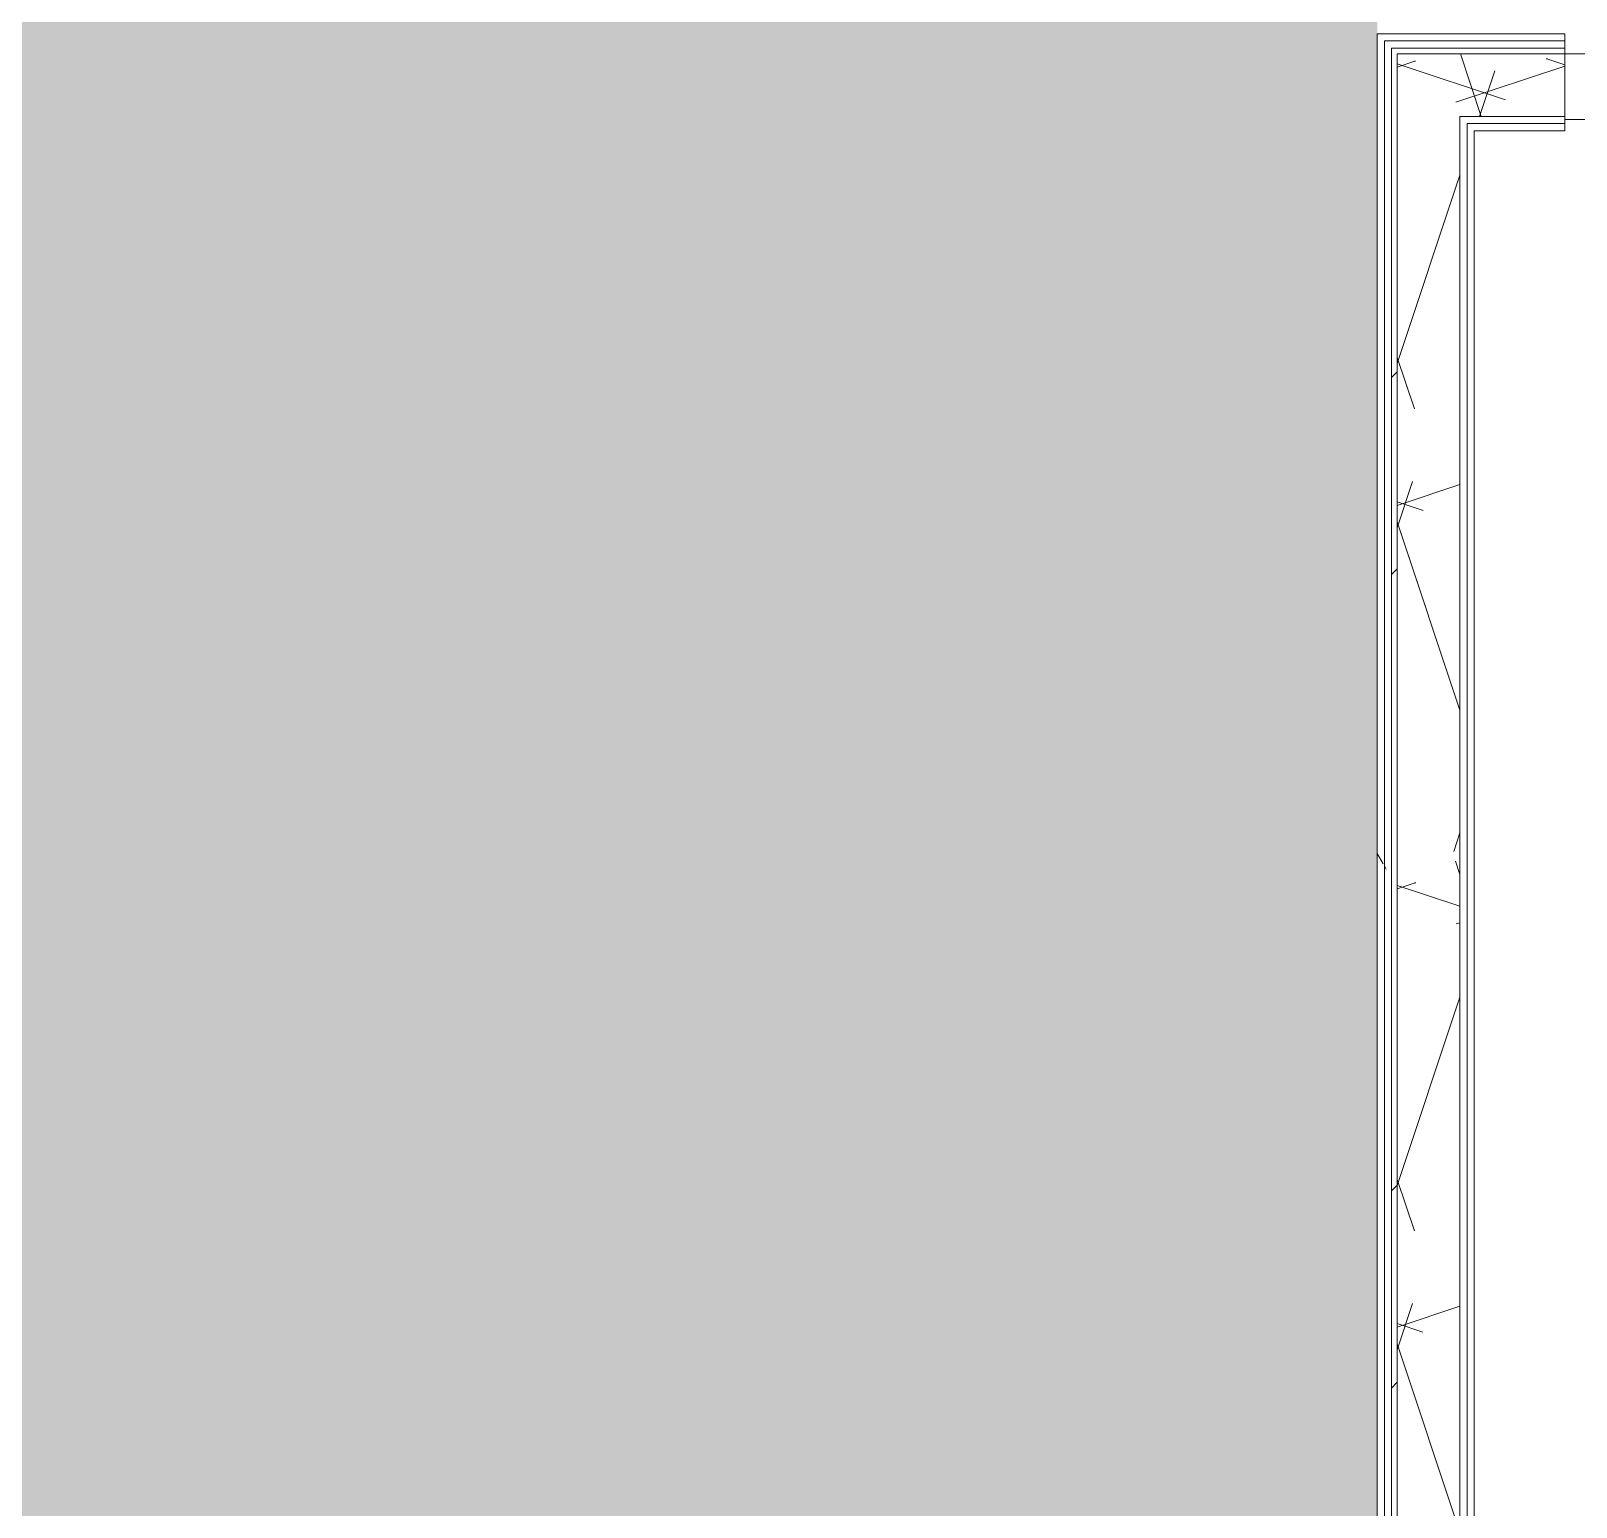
# Model space of a CAD drawing. Header units: inches. Extents: x -1551 to 2054, y 9767 to 12269.
# Drawn here: x 1133.1 to 1268.5, y 10134.1 to 10263.5 of the extents above; entities that cross this region are included whole.
import ezdxf

# ---------------------------------------------------------------- set-up
doc = ezdxf.new("R2010")
doc.units = ezdxf.units.IN
doc.header["$MEASUREMENT"] = 0
for name, color, linetype, lineweight in [('0-1', 7, 'Continuous', 5), ('0-2', 7, 'Continuous', 9), ('A-AREA-PATT-8', 253, 'Continuous', 9), ('A-DOOR-1', 7, 'Continuous', 9), ('A-DOOR-FRAM-1', 7, 'Continuous', 9), ('A-WALL-1', 7, 'Continuous', 9), ('A-WALL-PATT-1', 8, 'Continuous', 9), ('A-WALL-PATT-2', 253, 'Continuous', 9), ('A-WALL-PATT-3', 7, 'Continuous', 9), ('I-WALL-2', 7, 'Continuous', 9)]:
    doc.layers.add(name, color=color, linetype=linetype, lineweight=lineweight)
pattern_1 = [(0, (0, 0), (115.2, 28.8), [4.752, -81.648, 4.752, -81.648, -460.8]), (0, (0, 0), (115.2, 28.8), [-172.8, 4.752, -168.048, 4.752, -81.648, -201.6]), (0, (0, 0), (115.2, 28.8), [-432, 4.752, -52.848, 4.752, -139.248]), (120, (43.2, 14.4), (-82.54153, 85.36613), [4.752, -81.648, 4.752, -81.648, -460.8]), (120, (43.2, 14.4), (-82.54153, 85.36613), [-172.8, 4.752, -168.048, 4.752, -81.648, -201.6]), (120, (43.2, 14.4), (-82.54153, 85.36613), [-432, 4.752, -52.848, 4.752, -139.248]), (240, (57.6, 72), (-32.65847, -114.16613), [4.752, -81.648, 4.752, -81.648, -460.8]), (240, (57.6, 72), (-32.65847, -114.16613), [-172.8, 4.752, -168.048, 4.752, -81.648, -201.6]), (240, (57.6, 72), (-32.65847, -114.16613), [-432, 4.752, -52.848, 4.752, -139.248])]
pattern_2 = [(45, (0, 0), (-35.63818, 35.63818), []), (45, (0, 54), (-35.63818, 35.63818), [])]
pattern_3 = [(161.57, (1.8, 1.8), (-14.4010124, -0.0012439), [0, -102.456, 11.376, 0]), (18.43, (-1.8, 1.8), (-14.4010124, 0.0012439), [0, -102.456, 11.376, 0]), (108.43, (1.8, 1.8), (7.1973965, -36.003153), [34.146, -79.686]), (71.57, (-1.8, 1.8), (7.1973965, 36.003153), [34.146, -79.686])]

# ---------------------------------------------------------------- blocks, each defined once
blk = doc.blocks.new('HOLLOW METAL - STAIR DOOR 3-0 x 7-0-2683074-KEY PLAN - 1ST FLOOR')
at = {"layer": 'A-DOOR-1'}
for p, q in [((18, 39.5), (16.25, 39.5)), ((16.25, 39.5), (16.25, 3.5)), ((18, 3.5), (18, 39.5)), ((16.25, 3.5), (18, 3.5))]:
    blk.add_line(p, q, dxfattribs=at)
blk.add_arc((18, 3.5), 36, 90, 180, dxfattribs=at)
at = {"layer": 'A-DOOR-FRAM-1'}
for p, q in [((-18, 3.5), (-20, 3.5)), ((-20, 3.5), (-20, -2.25)), ((-18, 1.5625), (-18, 3.5)), ((18, 3.5), (18, 1.5625)), ((20, 3.5), (18, 3.5)), ((20, -2.25), (20, 3.5)), ((-17.375, 1.5625), (-18, 1.5625)), ((-17.375, -0.3125), (-17.375, 1.5625)), ((18, 1.5625), (17.375, 1.5625)), ((17.375, 1.5625), (17.375, -0.3125)), ((-18, -2.25), (-18, -0.3125)), ((-18, -0.3125), (-17.375, -0.3125)), ((17.375, -0.3125), (18, -0.3125)), ((18, -0.3125), (18, -2.25)), ((-20, -2.25), (-18, -2.25)), ((18, -2.25), (20, -2.25))]:
    blk.add_line(p, q, dxfattribs=at)
blk = doc.blocks.new('CTR - 1st Phase -Stairs _ Elevators_rvt-1-KEY PLAN - 1ST FLOOR')
at = {"layer": 'A-WALL-PATT-1'}
h = blk.add_hatch(dxfattribs=at)
h.set_pattern_fill('FP_17', color=256, style=0, pattern_type=2)
h.set_pattern_definition(pattern_2)
h.paths.add_polyline_path([(-2641.77, 10261.46), (-2641.75, 10261.46), (-2641.75, 10261.96), (-2657.32, 10261.96), (-2657.32, 10261.46), (-2653.73, 10261.46)], flags=0)
h.paths.add_polyline_path([(-2706.5, 10261.46), (-2697.32, 10261.46), (-2697.32, 10261.96), (-2712.5, 10261.91), (-2712.5, 10261.46), (-2712, 10261.46)], flags=0)
h = blk.add_hatch(dxfattribs=at)
h.set_pattern_fill('FP_17', color=256, style=0, pattern_type=2)
h.set_pattern_definition(pattern_2)
h.paths.add_polyline_path([(-2712, 10017.09), (-2712, 10261.46), (-2712.5, 10261.42), (-2712.5, 10017.09)], flags=0)
at = {"layer": 'A-WALL-PATT-2'}
h = blk.add_hatch(dxfattribs=at)
h.set_pattern_fill('FP_4', color=256, style=0, pattern_type=2)
h.set_pattern_definition(pattern_3)
h.paths.add_polyline_path([(-2653.73, 10255.96), (-2641.75, 10255.96), (-2641.75, 10261.46), (-2657.32, 10261.46), (-2657.32, 10255.96)], flags=0)
h.paths.add_polyline_path([(-2712, 10255.96), (-2697.32, 10255.96), (-2697.32, 10261.46), (-2712, 10261.46), (-2712, 10256.85)], flags=0)
h = blk.add_hatch(dxfattribs=at)
h.set_pattern_fill('FP_4', color=256, style=0, pattern_type=2)
h.set_pattern_definition(pattern_3)
h.paths.add_polyline_path([(-2706.5, 10017.09), (-2706.5, 10255.96), (-2712, 10255.96), (-2712, 10017.09)], flags=0)
at = {"layer": 'A-WALL-PATT-3'}
h = blk.add_hatch(dxfattribs=at)
h.set_pattern_fill('FP_3', color=256, style=0, pattern_type=2)
h.set_pattern_definition(pattern_1)
h.paths.add_polyline_path([(-2713.12, 10017.09), (-2713.26, 10262.59), (-2713.75, 10262.59), (-2713.75, 10017.09)], flags=0)
h = blk.add_hatch(dxfattribs=at)
h.set_pattern_fill('FP_3', color=256, style=0, pattern_type=2)
h.set_pattern_definition(pattern_1)
h.paths.add_polyline_path([(-2712.5, 10017.09), (-2712.5, 10069.31), (-2712.56, 10261.96), (-2713.12, 10261.96), (-2713.12, 10017.09)], flags=0)
h = blk.add_hatch(dxfattribs=at)
h.set_pattern_fill('FP_3', color=256, style=0, pattern_type=2)
h.set_pattern_definition(pattern_1)
h.paths.add_polyline_path([(-2705.87, 10017.09), (-2706.03, 10255.34), (-2706.5, 10255.34), (-2706.5, 10017.09)], flags=0)
h = blk.add_hatch(dxfattribs=at)
h.set_pattern_fill('FP_3', color=256, style=0, pattern_type=2)
h.set_pattern_definition(pattern_1)
h.paths.add_polyline_path([(-2705.25, 10017.09), (-2705.25, 10254.71), (-2705.87, 10254.71), (-2705.87, 10017.09)], flags=0)
at = {"layer": 'A-WALL-1'}
for p, q in [((-2713.12, 10261.96), (-2713.12, 10262.59)), ((-2713.12, 10262.59), (-2697.32, 10262.59)), ((-2713.12, 10254.71), (-2713.12, 10261.96)), ((-2712.5, 10261.46), (-2712.5, 10261.96)), ((-2712.5, 10261.96), (-2697.32, 10261.96)), ((-2712.5, 10254.71), (-2712.5, 10261.46)), ((-2712, 10255.96), (-2712, 10261.46)), ((-2712, 10261.46), (-2697.32, 10261.46)), ((-2712, 10254.71), (-2712, 10255.96)), ((-2706.5, 10255.34), (-2706.5, 10255.96)), ((-2706.5, 10255.96), (-2697.32, 10255.96)), ((-2713.12, 10254.71), (-2713.12, 10017.09)), ((-2712.5, 10254.71), (-2712.5, 10017.09)), ((-2712, 10254.71), (-2712, 10017.09)), ((-2706.5, 10254.71), (-2706.5, 10255.34)), ((-2706.5, 10254.71), (-2706.5, 10017.09)), ((-2705.87, 10254.71), (-2705.87, 10255.34)), ((-2705.87, 10255.34), (-2697.32, 10255.34)), ((-2705.87, 10254.71), (-2705.87, 10017.09))]:
    blk.add_line(p, q, dxfattribs=at)
at = {"layer": 'I-WALL-2'}
for p, q in [((-2697.32, 10263.21), (-2713.75, 10263.21)), ((-2713.75, 10263.21), (-2713.75, 10262.59)), ((-2713.75, 10262.59), (-2713.75, 10254.71)), ((-2697.32, 10261.46), (-2697.32, 10263.21)), ((-2697.32, 10254.71), (-2697.32, 10255.71)), ((-2713.75, 10254.71), (-2713.75, 10017.09)), ((-2705.25, 10017.09), (-2705.25, 10254.71)), ((-2705.25, 10254.71), (-2697.32, 10254.71))]:
    blk.add_line(p, q, dxfattribs=at)
at = {"layer": '0-2', "rotation": 180}
blk.add_blockref('HOLLOW METAL - STAIR DOOR 3-0 x 7-0-2683074-KEY PLAN - 1ST FLOOR', (-2677.32, 10259.21), dxfattribs=at)

msp = doc.modelspace()

# ---------------------------------------------------------------- hatches: boundary and pattern name
at = {"layer": 'A-AREA-PATT-8'}
h = msp.add_hatch(color=256, dxfattribs=at)
h.paths.add_polyline_path([(1095.88, 10014.9), (1096.01, 10014.9), (1096.01, 10017.71), (1215.78, 10017.71), (1215.78, 10038.53), (1243.66, 10038.53), (1243.66, 10017.71), (1251.03, 10017.71), (1251.03, 10373.41), (1233.67, 10373.41), (1233.67, 10355.41), (1222.54, 10355.41), (1222.42, 10357.35), (1221.92, 10357.35), (1221.89, 10359.04), (1187.17, 10359.04), (1187.17, 10357.35), (1186.54, 10357.35), (1186.54, 10355.41), (1160.88, 10355.41), (1160.88, 10373.41), (1033.69, 10373.41), (1033.69, 10017.71), (1058.51, 10017.71), (1058.63, 10017.71), (1059.26, 10017.71), (1059.26, 10014.9), (1095.26, 10014.9), (1095.26, 10017.71), (1095.88, 10017.71), (1095.88, 10017.09)], flags=0)
h.paths.add_polyline_path([(1220.79, 10319.41), (1220.79, 10355.41), (1222.54, 10355.41), (1222.54, 10319.41)], flags=0)

# ---------------------------------------------------------------- block references
at = {"layer": '0-1'}
msp.add_blockref('CTR - 1st Phase -Stairs _ Elevators_rvt-1-KEY PLAN - 1ST FLOOR', (3964.78, 0), dxfattribs=at)

doc.saveas('drawing.dxf')
